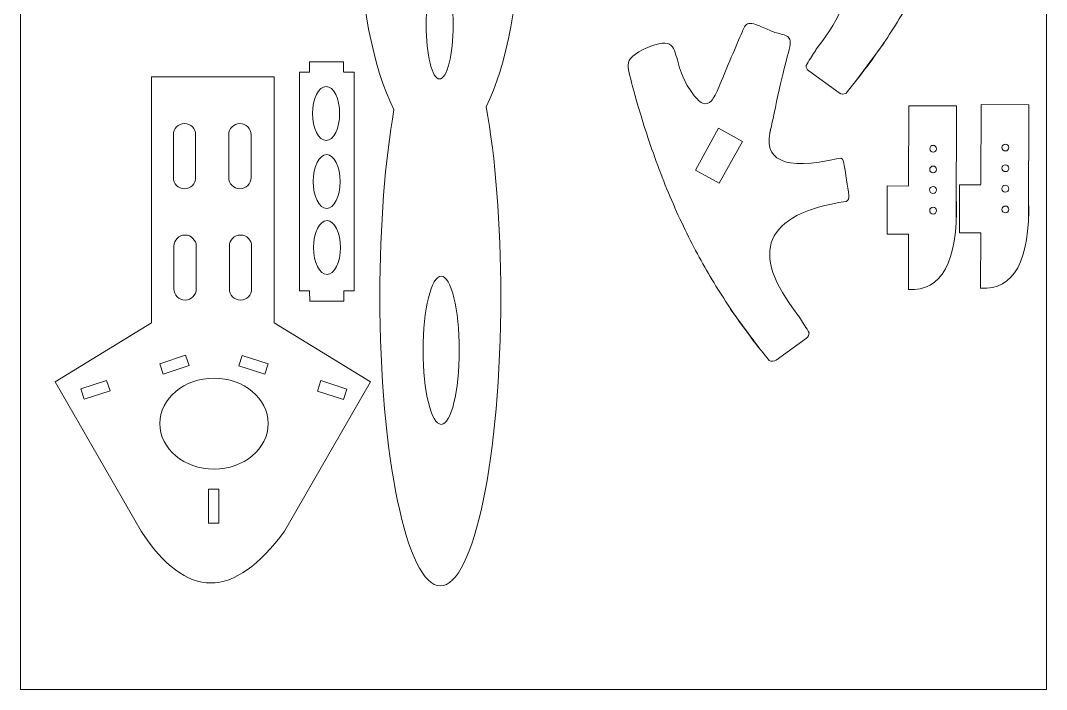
# Model space of a CAD drawing. Header units: millimetres. Extents: x -75 to 76, y -103 to 130.
# Drawn here: x -74.6 to 75.6, y -102.9 to -5 of the extents above; entities that cross this region are included whole.
import ezdxf

# ---------------------------------------------------------------- set-up
doc = ezdxf.new("R2010")
doc.units = ezdxf.units.MM
doc.header["$MEASUREMENT"] = 0
doc.layers.add('Layer 1', color=7, linetype='Continuous')

msp = doc.modelspace()

# ---------------------------------------------------------------- linework, layer by layer
at = {"layer": 'Layer 1', "color": 250, "lineweight": 9}
msp.add_lwpolyline([(-74.634, -102.9289), (75.6492, -102.9289), (75.6492, 93.9211), (-74.634, 93.9211), (-74.634, -102.9289)], close=True, dxfattribs=at)
at = {"layer": 'Layer 1', "color": 240, "lineweight": 9}
msp.add_lwpolyline([(-47.0931, -78.6011), (-45.5931, -78.6011), (-45.5931, -73.6011), (-47.0931, -73.6011), (-47.0931, -78.6011)], close=True, dxfattribs=at)
for centre, major_axis, ratio in [((-13.2488, -5.6229), (0, 7.9245), 0.24974446), ((-13.0132, -53.2651), (0, 10.8479), 0.24389974), ((-46.2926, -64.0068), (7.9375, 0), 0.83889134)]:
    msp.add_ellipse(centre, major_axis=major_axis, ratio=ratio, dxfattribs=at)
for points, knots in [([(46.2829, -15.6453), (47.2511, -14.4663), (48.375, -13.0596), (49.5288, -11.5015), (49.5288, -11.5015), (51.0362, -9.4659), (52.5952, -7.1718), (54.0853, -4.7444), (54.0853, -4.7444), (55.5754, -2.3173), (56.9966, 0.2429), (58.3513, 2.9859), (58.3513, 2.9859), (59.7061, 5.7287), (60.9945, 8.6543), (62.1811, 11.7586), (62.1811, 11.7586), (63.3675, 14.863), (64.452, 18.1459), (65.2062, 20.6364), (65.2062, 20.6364), (65.9603, 23.1265), (66.3841, 24.8244), (66.7013, 26.0554), (66.7013, 26.0554), (67.0188, 27.2863), (67.2296, 28.0508), (66.2774, 28.8989), (66.2774, 28.8989), (65.325, 29.747), (63.2093, 30.6788), (61.9661, 30.8159), (61.9661, 30.8159), (60.7225, 30.9531), (60.3518, 30.2959), (60.0538, 29.4245), (60.0538, 29.4245), (59.7562, 28.5532), (59.5315, 27.4678), (59.1493, 26.4486), (59.1493, 26.4486), (58.7672, 25.4293), (58.2278, 24.4758), (57.6743, 23.6847), (57.6743, 23.6847), (57.1206, 22.8935), (56.5532, 22.2642), (56.0565, 22.0348), (56.0565, 22.0348), (55.56, 21.8053), (55.1342, 21.9757), (54.7557, 22.396), (54.7557, 22.396), (54.3774, 22.8165), (54.0464, 23.4868), (53.6152, 24.4919), (53.6152, 24.4919), (53.184, 25.4966), (52.6523, 26.8364), (52.0624, 28.2326), (52.0624, 28.2326), (51.4722, 29.6291), (50.824, 31.082), (50.4112, 32.0779), (50.4112, 32.0779), (49.9983, 33.0735), (49.8213, 33.6123), (49.2804, 33.6983), (49.2804, 33.6983), (48.7398, 33.7843), (47.8354, 33.4175), (47.1571, 33.1168), (47.1571, 33.1168), (46.4789, 32.8159), (46.0267, 32.5809), (45.4483, 32.4039), (45.4483, 32.4039), (44.8696, 32.2269), (44.165, 32.1078), (43.7241, 31.8693), (43.7241, 31.8693), (43.2833, 31.6307), (43.1063, 31.2733), (43.2716, 30.3048), (43.2716, 30.3048), (43.4372, 29.3362), (43.945, 27.7569), (44.451, 25.6596), (44.451, 25.6596), (44.9571, 23.5623), (45.4612, 20.9467), (45.8853, 19.0648), (45.8853, 19.0648), (46.0044, 18.536), (46.1171, 18.065), (46.2136, 17.6443)], [0, 0, 0, 0, 0.04, 0.04, 0.04, 0.04, 0.08, 0.08, 0.08, 0.08, 0.12, 0.12, 0.12, 0.12, 0.16, 0.16, 0.16, 0.16, 0.2, 0.2, 0.2, 0.2, 0.24, 0.24, 0.24, 0.24, 0.28, 0.28, 0.28, 0.28, 0.32, 0.32, 0.32, 0.32, 0.36, 0.36, 0.36, 0.36, 0.4, 0.4, 0.4, 0.4, 0.44, 0.44, 0.44, 0.44, 0.48, 0.48, 0.48, 0.48, 0.52, 0.52, 0.52, 0.52, 0.56, 0.56, 0.56, 0.56, 0.6, 0.6, 0.6, 0.6, 0.64, 0.64, 0.64, 0.64, 0.68, 0.68, 0.68, 0.68, 0.72, 0.72, 0.72, 0.72, 0.76, 0.76, 0.76, 0.76, 0.8, 0.8, 0.8, 0.8, 0.84, 0.84, 0.84, 0.84, 0.88, 0.88, 0.88, 0.88, 0.92, 0.92, 0.92, 0.92, 1, 1, 1, 1]), ([(46.2829, -15.6453), (47.2511, -14.4663), (48.375, -13.0596), (49.5288, -11.5015), (49.5288, -11.5015), (51.0362, -9.4659), (52.5952, -7.1718), (54.0853, -4.7444), (54.0853, -4.7444), (55.5754, -2.3173), (56.9966, 0.2429), (58.3513, 2.9859), (58.3513, 2.9859), (59.7061, 5.7287), (60.9945, 8.6543), (62.1811, 11.7586), (62.1811, 11.7586), (63.3675, 14.863), (64.452, 18.1459), (65.2062, 20.6364), (65.2062, 20.6364), (65.9603, 23.1265), (66.3841, 24.8244), (66.7013, 26.0554), (66.7013, 26.0554), (67.0188, 27.2863), (67.2296, 28.0508), (66.2774, 28.8989), (66.2774, 28.8989), (65.325, 29.747), (63.2093, 30.6788), (61.9661, 30.8159), (61.9661, 30.8159), (60.7225, 30.9531), (60.3518, 30.2959), (60.0538, 29.4245), (60.0538, 29.4245), (59.7562, 28.5532), (59.5315, 27.4678), (59.1493, 26.4486), (59.1493, 26.4486), (58.7672, 25.4293), (58.2278, 24.4758), (57.6743, 23.6847), (57.6743, 23.6847), (57.1206, 22.8935), (56.5532, 22.2642), (56.0565, 22.0348), (56.0565, 22.0348), (55.56, 21.8053), (55.1342, 21.9757), (54.7557, 22.396), (54.7557, 22.396), (54.3774, 22.8165), (54.0464, 23.4868), (53.6152, 24.4919), (53.6152, 24.4919), (53.184, 25.4966), (52.6523, 26.8364), (52.0624, 28.2326), (52.0624, 28.2326), (51.4722, 29.6291), (50.824, 31.082), (50.4112, 32.0779), (50.4112, 32.0779), (49.9983, 33.0735), (49.8213, 33.6123), (49.2804, 33.6983), (49.2804, 33.6983), (48.7398, 33.7843), (47.8354, 33.4175), (47.1571, 33.1168), (47.1571, 33.1168), (46.4789, 32.8159), (46.0267, 32.5809), (45.4483, 32.4039), (45.4483, 32.4039), (44.8696, 32.2269), (44.165, 32.1078), (43.7241, 31.8693), (43.7241, 31.8693), (43.2833, 31.6307), (43.1063, 31.2733), (43.2716, 30.3048), (43.2716, 30.3048), (43.4372, 29.3362), (43.945, 27.7569), (44.451, 25.6596), (44.451, 25.6596), (44.9571, 23.5623), (45.4612, 20.9467), (45.8853, 19.0648), (45.8853, 19.0648), (46.0044, 18.536), (46.1171, 18.065), (46.2136, 17.6443)], [0, 0, 0, 0, 0.04, 0.04, 0.04, 0.04, 0.08, 0.08, 0.08, 0.08, 0.12, 0.12, 0.12, 0.12, 0.16, 0.16, 0.16, 0.16, 0.2, 0.2, 0.2, 0.2, 0.24, 0.24, 0.24, 0.24, 0.28, 0.28, 0.28, 0.28, 0.32, 0.32, 0.32, 0.32, 0.36, 0.36, 0.36, 0.36, 0.4, 0.4, 0.4, 0.4, 0.44, 0.44, 0.44, 0.44, 0.48, 0.48, 0.48, 0.48, 0.52, 0.52, 0.52, 0.52, 0.56, 0.56, 0.56, 0.56, 0.6, 0.6, 0.6, 0.6, 0.64, 0.64, 0.64, 0.64, 0.68, 0.68, 0.68, 0.68, 0.72, 0.72, 0.72, 0.72, 0.76, 0.76, 0.76, 0.76, 0.8, 0.8, 0.8, 0.8, 0.84, 0.84, 0.84, 0.84, 0.88, 0.88, 0.88, 0.88, 0.92, 0.92, 0.92, 0.92, 1, 1, 1, 1]), ([(-19.9286, -18.0223), (-23.0164, -11.977), (-25.0412, -1.845), (-25.0412, 9.634), (-25.0412, 9.634), (-25.0412, 13.3911), (-24.8242, 17.0038), (-24.4242, 20.3762)], [0, 0, 0, 0, 0.33333333, 0.33333333, 0.33333333, 0.33333333, 1, 1, 1, 1]), ([(-2.1189, 20.4484), (-1.7134, 17.0554), (-1.4933, 13.4179), (-1.4933, 9.634), (-1.4933, 9.634), (-1.4933, -1.6009), (-3.4329, -11.5455), (-6.4103, -17.6311)], [0, 0, 0, 0, 0.33333333, 0.33333333, 0.33333333, 0.33333333, 1, 1, 1, 1]), ([(35.0372, -54.7686), (34.069, -53.5896), (32.9451, -52.1829), (31.7913, -50.6248), (31.7913, -50.6248), (30.2839, -48.5892), (28.7249, -46.2951), (27.2348, -43.8677), (27.2348, -43.8677), (25.7447, -41.4406), (24.3235, -38.8804), (22.9688, -36.1374), (22.9688, -36.1374), (21.614, -33.3946), (20.3256, -30.469), (19.139, -27.3647), (19.139, -27.3647), (17.9526, -24.2603), (16.8681, -20.9774), (16.1139, -18.4869), (16.1139, -18.4869), (15.3598, -15.9968), (14.936, -14.2989), (14.6188, -13.0679), (14.6188, -13.0679), (14.3013, -11.837), (14.0905, -11.0725), (15.0427, -10.2244), (15.0427, -10.2244), (15.9951, -9.3763), (18.1108, -8.4445), (19.354, -8.3074), (19.354, -8.3074), (20.5976, -8.1702), (20.9683, -8.8274), (21.2663, -9.6988), (21.2663, -9.6988), (21.5639, -10.5701), (21.7886, -11.6555), (22.1708, -12.6747), (22.1708, -12.6747), (22.5529, -13.694), (23.0923, -14.6475), (23.6458, -15.4386), (23.6458, -15.4386), (24.1995, -16.2298), (24.7669, -16.8591), (25.2636, -17.0885), (25.2636, -17.0885), (25.7601, -17.318), (26.1859, -17.1476), (26.5644, -16.7273), (26.5644, -16.7273), (26.9427, -16.3068), (27.2737, -15.6365), (27.7049, -14.6314), (27.7049, -14.6314), (28.1361, -13.6267), (28.6678, -12.2869), (29.2577, -10.8907), (29.2577, -10.8907), (29.8479, -9.4942), (30.4961, -8.0413), (30.9089, -7.0454), (30.9089, -7.0454), (31.3218, -6.0498), (31.4988, -5.511), (32.0397, -5.425), (32.0397, -5.425), (32.5803, -5.339), (33.4847, -5.7058), (34.163, -6.0065), (34.163, -6.0065), (34.8412, -6.3074), (35.2934, -6.5424), (35.8718, -6.7194), (35.8718, -6.7194), (36.4505, -6.8964), (37.1551, -7.0155), (37.596, -7.254), (37.596, -7.254), (38.0368, -7.4926), (38.2138, -7.85), (38.0485, -8.8185), (38.0485, -8.8185), (37.8829, -9.7871), (37.3751, -11.3664), (36.8691, -13.4637), (36.8691, -13.4637), (36.363, -15.561), (35.8589, -18.1766), (35.4348, -20.0585), (35.4348, -20.0585), (35.3157, -20.5873), (35.203, -21.0583), (35.1065, -21.479)], [0, 0, 0, 0, 0.04, 0.04, 0.04, 0.04, 0.08, 0.08, 0.08, 0.08, 0.12, 0.12, 0.12, 0.12, 0.16, 0.16, 0.16, 0.16, 0.2, 0.2, 0.2, 0.2, 0.24, 0.24, 0.24, 0.24, 0.28, 0.28, 0.28, 0.28, 0.32, 0.32, 0.32, 0.32, 0.36, 0.36, 0.36, 0.36, 0.4, 0.4, 0.4, 0.4, 0.44, 0.44, 0.44, 0.44, 0.48, 0.48, 0.48, 0.48, 0.52, 0.52, 0.52, 0.52, 0.56, 0.56, 0.56, 0.56, 0.6, 0.6, 0.6, 0.6, 0.64, 0.64, 0.64, 0.64, 0.68, 0.68, 0.68, 0.68, 0.72, 0.72, 0.72, 0.72, 0.76, 0.76, 0.76, 0.76, 0.8, 0.8, 0.8, 0.8, 0.84, 0.84, 0.84, 0.84, 0.88, 0.88, 0.88, 0.88, 0.92, 0.92, 0.92, 0.92, 1, 1, 1, 1]), ([(35.0372, -54.7686), (34.069, -53.5896), (32.9451, -52.1829), (31.7913, -50.6248), (31.7913, -50.6248), (30.2839, -48.5892), (28.7249, -46.2951), (27.2348, -43.8677), (27.2348, -43.8677), (25.7447, -41.4406), (24.3235, -38.8804), (22.9688, -36.1374), (22.9688, -36.1374), (21.614, -33.3946), (20.3256, -30.469), (19.139, -27.3647), (19.139, -27.3647), (17.9526, -24.2603), (16.8681, -20.9774), (16.1139, -18.4869), (16.1139, -18.4869), (15.3598, -15.9968), (14.936, -14.2989), (14.6188, -13.0679), (14.6188, -13.0679), (14.3013, -11.837), (14.0905, -11.0725), (15.0427, -10.2244), (15.0427, -10.2244), (15.9951, -9.3763), (18.1108, -8.4445), (19.354, -8.3074), (19.354, -8.3074), (20.5976, -8.1702), (20.9683, -8.8274), (21.2663, -9.6988), (21.2663, -9.6988), (21.5639, -10.5701), (21.7886, -11.6555), (22.1708, -12.6747), (22.1708, -12.6747), (22.5529, -13.694), (23.0923, -14.6475), (23.6458, -15.4386), (23.6458, -15.4386), (24.1995, -16.2298), (24.7669, -16.8591), (25.2636, -17.0885), (25.2636, -17.0885), (25.7601, -17.318), (26.1859, -17.1476), (26.5644, -16.7273), (26.5644, -16.7273), (26.9427, -16.3068), (27.2737, -15.6365), (27.7049, -14.6314), (27.7049, -14.6314), (28.1361, -13.6267), (28.6678, -12.2869), (29.2577, -10.8907), (29.2577, -10.8907), (29.8479, -9.4942), (30.4961, -8.0413), (30.9089, -7.0454), (30.9089, -7.0454), (31.3218, -6.0498), (31.4988, -5.511), (32.0397, -5.425), (32.0397, -5.425), (32.5803, -5.339), (33.4847, -5.7058), (34.163, -6.0065), (34.163, -6.0065), (34.8412, -6.3074), (35.2934, -6.5424), (35.8718, -6.7194), (35.8718, -6.7194), (36.4505, -6.8964), (37.1551, -7.0155), (37.596, -7.254), (37.596, -7.254), (38.0368, -7.4926), (38.2138, -7.85), (38.0485, -8.8185), (38.0485, -8.8185), (37.8829, -9.7871), (37.3751, -11.3664), (36.8691, -13.4637), (36.8691, -13.4637), (36.363, -15.561), (35.8589, -18.1766), (35.4348, -20.0585), (35.4348, -20.0585), (35.3157, -20.5873), (35.203, -21.0583), (35.1065, -21.479)], [0, 0, 0, 0, 0.04, 0.04, 0.04, 0.04, 0.08, 0.08, 0.08, 0.08, 0.12, 0.12, 0.12, 0.12, 0.16, 0.16, 0.16, 0.16, 0.2, 0.2, 0.2, 0.2, 0.24, 0.24, 0.24, 0.24, 0.28, 0.28, 0.28, 0.28, 0.32, 0.32, 0.32, 0.32, 0.36, 0.36, 0.36, 0.36, 0.4, 0.4, 0.4, 0.4, 0.44, 0.44, 0.44, 0.44, 0.48, 0.48, 0.48, 0.48, 0.52, 0.52, 0.52, 0.52, 0.56, 0.56, 0.56, 0.56, 0.6, 0.6, 0.6, 0.6, 0.64, 0.64, 0.64, 0.64, 0.68, 0.68, 0.68, 0.68, 0.72, 0.72, 0.72, 0.72, 0.76, 0.76, 0.76, 0.76, 0.8, 0.8, 0.8, 0.8, 0.84, 0.84, 0.84, 0.84, 0.88, 0.88, 0.88, 0.88, 0.92, 0.92, 0.92, 0.92, 1, 1, 1, 1]), ([(42.0715, -8.9793), (41.9495, -9.1685), (41.8244, -9.3633), (41.6965, -9.564), (41.6965, -9.564), (41.2907, -10.2007), (40.8564, -10.8963), (40.4283, -11.5894)], [0, 0, 0, 0, 0.33333333, 0.33333333, 0.33333333, 0.33333333, 1, 1, 1, 1]), ([(42.0715, -8.9793), (41.9495, -9.1685), (41.8244, -9.3633), (41.6965, -9.564), (41.6965, -9.564), (41.2907, -10.2007), (40.8564, -10.8963), (40.4283, -11.5894)], [0, 0, 0, 0, 0.33333333, 0.33333333, 0.33333333, 0.33333333, 1, 1, 1, 1]), ([(47.6889, -13.9023), (47.6889, -13.9023), (51.8558, -8.2705), (51.8558, -8.2705), (51.8558, -8.2705), (51.9183, -8.186), (51.9646, -8.0945), (51.9954, -7.9998)], [0, 0, 0, 0, 0.33333333, 0.33333333, 0.33333333, 0.33333333, 1, 1, 1, 1]), ([(47.6889, -13.9023), (47.6889, -13.9023), (51.8558, -8.2705), (51.8558, -8.2705), (51.8558, -8.2705), (51.9183, -8.186), (51.9646, -8.0945), (51.9954, -7.9998)], [0, 0, 0, 0, 0.33333333, 0.33333333, 0.33333333, 0.33333333, 1, 1, 1, 1]), ([(-32.2824, -11.048), (-32.2824, -11.048), (-27.3004, -11.048), (-27.3004, -11.048), (-27.3004, -11.048), (-27.3004, -11.048), (-27.3004, -12.548), (-27.3004, -12.548)], [0, 0, 0, 0, 0.33333333, 0.33333333, 0.33333333, 0.33333333, 1, 1, 1, 1]), ([(40.4436, -11.5647), (40.4301, -11.8718), (40.5662, -12.1802), (40.8339, -12.3738), (40.8339, -12.3738), (40.8339, -12.3738), (45.2601, -15.5775), (45.2601, -15.5775), (45.2601, -15.5775), (45.567, -15.7997), (45.9665, -15.8133), (46.2828, -15.6453)], [0, 0, 0, 0, 0.25, 0.25, 0.25, 0.25, 0.5, 0.5, 0.5, 0.5, 1, 1, 1, 1]), ([(40.4436, -11.5647), (40.4301, -11.8718), (40.5662, -12.1802), (40.8339, -12.3738), (40.8339, -12.3738), (40.8339, -12.3738), (45.2601, -15.5775), (45.2601, -15.5775), (45.2601, -15.5775), (45.567, -15.7997), (45.9665, -15.8133), (46.2828, -15.6453)], [0, 0, 0, 0, 0.25, 0.25, 0.25, 0.25, 0.5, 0.5, 0.5, 0.5, 1, 1, 1, 1]), ([(-37.4668, -49.2315), (-37.4668, -49.2315), (-37.4668, -13.2343), (-37.4668, -13.2343), (-37.4668, -13.2343), (-37.4668, -13.2343), (-55.4668, -13.2343), (-55.4668, -13.2343), (-55.4668, -13.2343), (-55.4668, -13.2343), (-55.4668, -49.2343), (-55.4668, -49.2343)], [0, 0, 0, 0, 0.25, 0.25, 0.25, 0.25, 0.5, 0.5, 0.5, 0.5, 1, 1, 1, 1]), ([(-32.2824, -44.5661), (-32.2824, -44.5661), (-33.7824, -44.5661), (-33.7824, -44.5661), (-33.7824, -44.5661), (-33.7824, -44.5661), (-33.7824, -12.5661), (-33.7824, -12.5661), (-33.7824, -12.5661), (-33.7824, -12.5661), (-32.2824, -12.5661), (-32.2824, -12.5661)], [0, 0, 0, 0, 0.25, 0.25, 0.25, 0.25, 0.5, 0.5, 0.5, 0.5, 1, 1, 1, 1]), ([(-27.2824, -12.5661), (-27.2824, -12.5661), (-25.7824, -12.5661), (-25.7824, -12.5661), (-25.7824, -12.5661), (-25.7824, -12.5661), (-25.7824, -44.5661), (-25.7824, -44.5661), (-25.7824, -44.5661), (-25.7824, -44.5661), (-27.2824, -44.5661), (-27.2824, -44.5661)], [0, 0, 0, 0, 0.25, 0.25, 0.25, 0.25, 0.5, 0.5, 0.5, 0.5, 1, 1, 1, 1]), ([(-29.8706, -14.6535), (-28.7746, -14.6535), (-27.8862, -16.4205), (-27.8862, -18.6002), (-27.8862, -18.6002), (-27.8862, -20.7799), (-28.7746, -22.5469), (-29.8706, -22.5469), (-29.8706, -22.5469), (-30.9666, -22.5469), (-31.855, -20.7799), (-31.855, -18.6002), (-31.855, -18.6002), (-31.855, -16.4205), (-30.9666, -14.6535), (-29.8706, -14.6535)], [0, 0, 0, 0, 0.2, 0.2, 0.2, 0.2, 0.4, 0.4, 0.4, 0.4, 0.6, 0.6, 0.6, 0.6, 1, 1, 1, 1]), ([(-6.4103, -17.6311), (-5.0771, -25.0626), (-4.2713, -34.7293), (-4.2713, -45.2976), (-4.2713, -45.2976), (-4.2713, -68.7508), (-8.2396, -87.7633), (-13.1348, -87.7633), (-13.1348, -87.7633), (-18.03, -87.7633), (-21.9983, -68.7508), (-21.9983, -45.2976), (-21.9983, -45.2976), (-21.9983, -34.9138), (-21.2204, -25.4004), (-19.9286, -18.0223)], [0, 0, 0, 0, 0.2, 0.2, 0.2, 0.2, 0.4, 0.4, 0.4, 0.4, 0.6, 0.6, 0.6, 0.6, 1, 1, 1, 1]), ([(-50.614, -29.611), (-50.614, -29.611), (-50.614, -29.611), (-50.614, -29.611), (-50.614, -29.611), (-49.7166, -29.611), (-48.9824, -28.8768), (-48.9824, -27.9794), (-48.9824, -27.9794), (-48.9824, -27.9794), (-48.9824, -21.7176), (-48.9824, -21.7176), (-48.9824, -21.7176), (-48.9824, -20.8202), (-49.7166, -20.086), (-50.614, -20.086), (-50.614, -20.086), (-50.614, -20.086), (-50.614, -20.086), (-50.614, -20.086), (-50.614, -20.086), (-51.5114, -20.086), (-52.2456, -20.8202), (-52.2456, -21.7176), (-52.2456, -21.7176), (-52.2456, -21.7176), (-52.2456, -27.9794), (-52.2456, -27.9794), (-52.2456, -27.9794), (-52.2456, -28.8768), (-51.5114, -29.611), (-50.614, -29.611)], [0, 0, 0, 0, 0.11111111, 0.11111111, 0.11111111, 0.11111111, 0.22222222, 0.22222222, 0.22222222, 0.22222222, 0.33333333, 0.33333333, 0.33333333, 0.33333333, 0.44444444, 0.44444444, 0.44444444, 0.44444444, 0.55555556, 0.55555556, 0.55555556, 0.55555556, 0.66666667, 0.66666667, 0.66666667, 0.66666667, 0.77777778, 0.77777778, 0.77777778, 0.77777778, 1, 1, 1, 1]), ([(-42.5001, -29.6109), (-42.5001, -29.6109), (-42.5001, -29.6109), (-42.5001, -29.6109), (-42.5001, -29.6109), (-41.6027, -29.6109), (-40.8685, -28.8767), (-40.8685, -27.9793), (-40.8685, -27.9793), (-40.8685, -27.9793), (-40.8685, -21.7175), (-40.8685, -21.7175), (-40.8685, -21.7175), (-40.8685, -20.8201), (-41.6027, -20.0859), (-42.5001, -20.0859), (-42.5001, -20.0859), (-42.5001, -20.0859), (-42.5001, -20.0859), (-42.5001, -20.0859), (-42.5001, -20.0859), (-43.3975, -20.0859), (-44.1317, -20.8201), (-44.1317, -21.7175), (-44.1317, -21.7175), (-44.1317, -21.7175), (-44.1317, -27.9793), (-44.1317, -27.9793), (-44.1317, -27.9793), (-44.1317, -28.8767), (-43.3975, -29.6109), (-42.5001, -29.6109)], [0, 0, 0, 0, 0.11111111, 0.11111111, 0.11111111, 0.11111111, 0.22222222, 0.22222222, 0.22222222, 0.22222222, 0.33333333, 0.33333333, 0.33333333, 0.33333333, 0.44444444, 0.44444444, 0.44444444, 0.44444444, 0.55555556, 0.55555556, 0.55555556, 0.55555556, 0.66666667, 0.66666667, 0.66666667, 0.66666667, 0.77777778, 0.77777778, 0.77777778, 0.77777778, 1, 1, 1, 1]), ([(24.2241, -26.8843), (24.2241, -26.8843), (27.603, -20.7478), (27.603, -20.7478), (27.603, -20.7478), (27.603, -20.7478), (31.1053, -22.6765), (31.1053, -22.6765), (31.1053, -22.6765), (31.1053, -22.6765), (27.7264, -28.813), (27.7264, -28.813), (27.7264, -28.813), (27.7264, -28.813), (24.2241, -26.8843), (24.2241, -26.8843)], [0, 0, 0, 0, 0.2, 0.2, 0.2, 0.2, 0.4, 0.4, 0.4, 0.4, 0.6, 0.6, 0.6, 0.6, 1, 1, 1, 1]), ([(59.5494, -23.7623), (59.5487, -24.0383), (59.3243, -24.2616), (59.0482, -24.2609), (59.0482, -24.2609), (58.7722, -24.2602), (58.5489, -24.0358), (58.5496, -23.7598), (58.5496, -23.7598), (58.5502, -23.4837), (58.7747, -23.2604), (59.0507, -23.2611), (59.0507, -23.2611), (59.3267, -23.2618), (59.5501, -23.4862), (59.5494, -23.7623)], [0, 0, 0, 0, 0.2, 0.2, 0.2, 0.2, 0.4, 0.4, 0.4, 0.4, 0.6, 0.6, 0.6, 0.6, 1, 1, 1, 1]), ([(70.1327, -23.586), (70.132, -23.862), (69.9076, -24.0853), (69.6315, -24.0846), (69.6315, -24.0846), (69.3555, -24.0839), (69.1322, -23.8595), (69.1329, -23.5835), (69.1329, -23.5835), (69.1335, -23.3074), (69.358, -23.0841), (69.634, -23.0848), (69.634, -23.0848), (69.91, -23.0855), (70.1334, -23.3099), (70.1327, -23.586)], [0, 0, 0, 0, 0.2, 0.2, 0.2, 0.2, 0.4, 0.4, 0.4, 0.4, 0.6, 0.6, 0.6, 0.6, 1, 1, 1, 1]), ([(-29.7824, -24.6194), (-28.6864, -24.6194), (-27.798, -26.3864), (-27.798, -28.5661), (-27.798, -28.5661), (-27.798, -30.7458), (-28.6864, -32.5128), (-29.7824, -32.5128), (-29.7824, -32.5128), (-30.8784, -32.5128), (-31.7668, -30.7458), (-31.7668, -28.5661), (-31.7668, -28.5661), (-31.7668, -26.3864), (-30.8784, -24.6194), (-29.7824, -24.6194)], [0, 0, 0, 0, 0.2, 0.2, 0.2, 0.2, 0.4, 0.4, 0.4, 0.4, 0.6, 0.6, 0.6, 0.6, 1, 1, 1, 1]), ([(45.128, -25.1699), (45.8356, -25.0987), (45.8528, -25.1997), (46.026, -26.2223), (46.026, -26.2223), (46.2051, -27.2795), (46.5508, -29.3222), (46.716, -30.5777)], [0, 0, 0, 0, 0.33333333, 0.33333333, 0.33333333, 0.33333333, 1, 1, 1, 1]), ([(59.542, -26.7932), (59.5413, -27.0692), (59.3168, -27.2925), (59.0408, -27.2918), (59.0408, -27.2918), (58.7648, -27.2912), (58.5414, -27.0667), (58.5421, -26.7907), (58.5421, -26.7907), (58.5428, -26.5146), (58.7673, -26.2913), (59.0433, -26.292), (59.0433, -26.292), (59.3193, -26.2927), (59.5426, -26.5171), (59.542, -26.7932)], [0, 0, 0, 0, 0.2, 0.2, 0.2, 0.2, 0.4, 0.4, 0.4, 0.4, 0.6, 0.6, 0.6, 0.6, 1, 1, 1, 1]), ([(70.1253, -26.6169), (70.1246, -26.8929), (69.9001, -27.1162), (69.6241, -27.1155), (69.6241, -27.1155), (69.3481, -27.1149), (69.1247, -26.8904), (69.1254, -26.6144), (69.1254, -26.6144), (69.1261, -26.3383), (69.3506, -26.115), (69.6266, -26.1157), (69.6266, -26.1157), (69.9026, -26.1164), (70.1259, -26.3408), (70.1253, -26.6169)], [0, 0, 0, 0, 0.2, 0.2, 0.2, 0.2, 0.4, 0.4, 0.4, 0.4, 0.6, 0.6, 0.6, 0.6, 1, 1, 1, 1]), ([(59.5345, -29.7931), (59.5338, -30.0692), (59.3094, -30.2925), (59.0333, -30.2918), (59.0333, -30.2918), (58.7573, -30.2911), (58.5339, -30.0667), (58.5346, -29.7906), (58.5346, -29.7906), (58.5353, -29.5146), (58.7598, -29.2913), (59.0358, -29.292), (59.0358, -29.292), (59.3119, -29.2926), (59.5352, -29.5171), (59.5345, -29.7931)], [0, 0, 0, 0, 0.2, 0.2, 0.2, 0.2, 0.4, 0.4, 0.4, 0.4, 0.6, 0.6, 0.6, 0.6, 1, 1, 1, 1]), ([(70.1178, -29.6168), (70.1171, -29.8929), (69.8927, -30.1162), (69.6166, -30.1155), (69.6166, -30.1155), (69.3406, -30.1148), (69.1172, -29.8904), (69.1179, -29.6143), (69.1179, -29.6143), (69.1186, -29.3383), (69.3431, -29.115), (69.6191, -29.1157), (69.6191, -29.1157), (69.8952, -29.1163), (70.1185, -29.3408), (70.1178, -29.6168)], [0, 0, 0, 0, 0.2, 0.2, 0.2, 0.2, 0.4, 0.4, 0.4, 0.4, 0.6, 0.6, 0.6, 0.6, 1, 1, 1, 1]), ([(59.5435, -32.8243), (59.5428, -33.1003), (59.3183, -33.3237), (59.0423, -33.323), (59.0423, -33.323), (58.7662, -33.3223), (58.5429, -33.0978), (58.5436, -32.8218), (58.5436, -32.8218), (58.5442, -32.5458), (58.7687, -32.3224), (59.0448, -32.3231), (59.0448, -32.3231), (59.3208, -32.3238), (59.5442, -32.5482), (59.5435, -32.8243)], [0, 0, 0, 0, 0.2, 0.2, 0.2, 0.2, 0.4, 0.4, 0.4, 0.4, 0.6, 0.6, 0.6, 0.6, 1, 1, 1, 1]), ([(70.1268, -32.648), (70.1261, -32.924), (69.9016, -33.1474), (69.6256, -33.1467), (69.6256, -33.1467), (69.3495, -33.146), (69.1262, -32.9215), (69.1269, -32.6455), (69.1269, -32.6455), (69.1275, -32.3695), (69.352, -32.1461), (69.6281, -32.1468), (69.6281, -32.1468), (69.9041, -32.1475), (70.1275, -32.3719), (70.1268, -32.648)], [0, 0, 0, 0, 0.2, 0.2, 0.2, 0.2, 0.4, 0.4, 0.4, 0.4, 0.6, 0.6, 0.6, 0.6, 1, 1, 1, 1]), ([(-29.7383, -34.2768), (-28.6423, -34.2768), (-27.7539, -36.0438), (-27.7539, -38.2235), (-27.7539, -38.2235), (-27.7539, -40.4032), (-28.6423, -42.1702), (-29.7383, -42.1702), (-29.7383, -42.1702), (-30.8343, -42.1702), (-31.7227, -40.4032), (-31.7227, -38.2235), (-31.7227, -38.2235), (-31.7227, -36.0438), (-30.8343, -34.2768), (-29.7383, -34.2768)], [0, 0, 0, 0, 0.2, 0.2, 0.2, 0.2, 0.4, 0.4, 0.4, 0.4, 0.6, 0.6, 0.6, 0.6, 1, 1, 1, 1]), ([(-50.5258, -45.927), (-50.5258, -45.927), (-50.5258, -45.927), (-50.5258, -45.927), (-50.5258, -45.927), (-49.6284, -45.927), (-48.8942, -45.1928), (-48.8942, -44.2954), (-48.8942, -44.2954), (-48.8942, -44.2954), (-48.8942, -38.0336), (-48.8942, -38.0336), (-48.8942, -38.0336), (-48.8942, -37.1362), (-49.6284, -36.402), (-50.5258, -36.402), (-50.5258, -36.402), (-50.5258, -36.402), (-50.5258, -36.402), (-50.5258, -36.402), (-50.5258, -36.402), (-51.4232, -36.402), (-52.1574, -37.1362), (-52.1574, -38.0336), (-52.1574, -38.0336), (-52.1574, -38.0336), (-52.1574, -44.2954), (-52.1574, -44.2954), (-52.1574, -44.2954), (-52.1574, -45.1928), (-51.4232, -45.927), (-50.5258, -45.927)], [0, 0, 0, 0, 0.11111111, 0.11111111, 0.11111111, 0.11111111, 0.22222222, 0.22222222, 0.22222222, 0.22222222, 0.33333333, 0.33333333, 0.33333333, 0.33333333, 0.44444444, 0.44444444, 0.44444444, 0.44444444, 0.55555556, 0.55555556, 0.55555556, 0.55555556, 0.66666667, 0.66666667, 0.66666667, 0.66666667, 0.77777778, 0.77777778, 0.77777778, 0.77777778, 1, 1, 1, 1]), ([(-42.4119, -45.9269), (-42.4119, -45.9269), (-42.4119, -45.9269), (-42.4119, -45.9269), (-42.4119, -45.9269), (-41.5145, -45.9269), (-40.7803, -45.1927), (-40.7803, -44.2953), (-40.7803, -44.2953), (-40.7803, -44.2953), (-40.7803, -38.0335), (-40.7803, -38.0335), (-40.7803, -38.0335), (-40.7803, -37.1361), (-41.5145, -36.4019), (-42.4119, -36.4019), (-42.4119, -36.4019), (-42.4119, -36.4019), (-42.4119, -36.4019), (-42.4119, -36.4019), (-42.4119, -36.4019), (-43.3093, -36.4019), (-44.0435, -37.1361), (-44.0435, -38.0335), (-44.0435, -38.0335), (-44.0435, -38.0335), (-44.0435, -44.2953), (-44.0435, -44.2953), (-44.0435, -44.2953), (-44.0435, -45.1927), (-43.3093, -45.9269), (-42.4119, -45.9269)], [0, 0, 0, 0, 0.11111111, 0.11111111, 0.11111111, 0.11111111, 0.22222222, 0.22222222, 0.22222222, 0.22222222, 0.33333333, 0.33333333, 0.33333333, 0.33333333, 0.44444444, 0.44444444, 0.44444444, 0.44444444, 0.55555556, 0.55555556, 0.55555556, 0.55555556, 0.66666667, 0.66666667, 0.66666667, 0.66666667, 0.77777778, 0.77777778, 0.77777778, 0.77777778, 1, 1, 1, 1]), ([(56.2812, -44.3697), (56.2812, -44.3697), (55.4149, -44.3675), (55.4149, -44.3675), (55.4149, -44.3675), (55.4149, -44.3675), (55.4351, -36.2641), (55.4351, -36.2641)], [0, 0, 0, 0, 0.33333333, 0.33333333, 0.33333333, 0.33333333, 1, 1, 1, 1]), ([(66.8645, -44.1934), (66.8645, -44.1934), (65.9982, -44.1912), (65.9982, -44.1912), (65.9982, -44.1912), (65.9982, -44.1912), (66.0184, -36.0878), (66.0184, -36.0878)], [0, 0, 0, 0, 0.33333333, 0.33333333, 0.33333333, 0.33333333, 1, 1, 1, 1]), ([(-32.2472, -46.0926), (-32.2472, -46.0926), (-27.2652, -46.0926), (-27.2652, -46.0926), (-27.2652, -46.0926), (-27.2652, -46.0926), (-27.2652, -44.5926), (-27.2652, -44.5926)], [0, 0, 0, 0, 0.33333333, 0.33333333, 0.33333333, 0.33333333, 1, 1, 1, 1]), ([(33.6312, -53.0256), (33.6312, -53.0256), (29.4643, -47.3938), (29.4643, -47.3938), (29.4643, -47.3938), (29.4018, -47.3093), (29.3555, -47.2178), (29.3247, -47.1231)], [0, 0, 0, 0, 0.33333333, 0.33333333, 0.33333333, 0.33333333, 1, 1, 1, 1]), ([(33.6312, -53.0256), (33.6312, -53.0256), (29.4643, -47.3938), (29.4643, -47.3938), (29.4643, -47.3938), (29.4018, -47.3093), (29.3555, -47.2178), (29.3247, -47.1231)], [0, 0, 0, 0, 0.33333333, 0.33333333, 0.33333333, 0.33333333, 1, 1, 1, 1]), ([(-55.4668, -49.2343), (-55.4668, -49.2343), (-69.5737, -57.8692), (-69.5737, -57.8692), (-69.5737, -57.8692), (-69.5737, -57.8692), (-56.9619, -79.7414), (-56.9619, -79.7414)], [0, 0, 0, 0, 0.33333333, 0.33333333, 0.33333333, 0.33333333, 1, 1, 1, 1]), ([(-56.9619, -79.7414), (-50.3592, -89.8577), (-43.3632, -89.8564), (-35.9737, -79.7374), (-35.9737, -79.7374), (-35.9737, -79.7374), (-23.3619, -57.8652), (-23.3619, -57.8652), (-23.3619, -57.8652), (-23.3619, -57.8652), (-37.4688, -49.2303), (-37.4688, -49.2303)], [0, 0, 0, 0, 0.25, 0.25, 0.25, 0.25, 0.5, 0.5, 0.5, 0.5, 1, 1, 1, 1]), ([(39.2486, -48.1026), (39.3706, -48.2918), (39.4957, -48.4866), (39.6236, -48.6873), (39.6236, -48.6873), (40.0294, -49.324), (40.4637, -50.0196), (40.8918, -50.7127)], [0, 0, 0, 0, 0.33333333, 0.33333333, 0.33333333, 0.33333333, 1, 1, 1, 1]), ([(39.2486, -48.1026), (39.3706, -48.2918), (39.4957, -48.4866), (39.6236, -48.6873), (39.6236, -48.6873), (40.0294, -49.324), (40.4637, -50.0196), (40.8918, -50.7127)], [0, 0, 0, 0, 0.33333333, 0.33333333, 0.33333333, 0.33333333, 1, 1, 1, 1]), ([(40.8765, -50.688), (40.89, -50.9951), (40.7539, -51.3035), (40.4862, -51.4971), (40.4862, -51.4971), (40.4862, -51.4971), (36.06, -54.7008), (36.06, -54.7008), (36.06, -54.7008), (35.7531, -54.923), (35.3536, -54.9366), (35.0373, -54.7686)], [0, 0, 0, 0, 0.25, 0.25, 0.25, 0.25, 0.5, 0.5, 0.5, 0.5, 1, 1, 1, 1]), ([(40.8765, -50.688), (40.89, -50.9951), (40.7539, -51.3035), (40.4862, -51.4971), (40.4862, -51.4971), (40.4862, -51.4971), (36.06, -54.7008), (36.06, -54.7008), (36.06, -54.7008), (35.7531, -54.923), (35.3536, -54.9366), (35.0373, -54.7686)], [0, 0, 0, 0, 0.25, 0.25, 0.25, 0.25, 0.5, 0.5, 0.5, 0.5, 1, 1, 1, 1]), ([(-53.754, -56.7522), (-53.754, -56.7522), (-49.9497, -55.5161), (-49.9497, -55.5161), (-49.9497, -55.5161), (-49.9497, -55.5161), (-50.4442, -53.9944), (-50.4442, -53.9944), (-50.4442, -53.9944), (-50.4442, -53.9944), (-54.2484, -55.2305), (-54.2484, -55.2305), (-54.2484, -55.2305), (-54.2484, -55.2305), (-53.754, -56.7522), (-53.754, -56.7522)], [0, 0, 0, 0, 0.2, 0.2, 0.2, 0.2, 0.4, 0.4, 0.4, 0.4, 0.6, 0.6, 0.6, 0.6, 1, 1, 1, 1]), ([(-42.6725, -55.5507), (-42.6725, -55.5507), (-38.8683, -56.7868), (-38.8683, -56.7868), (-38.8683, -56.7868), (-38.8683, -56.7868), (-38.3738, -55.2651), (-38.3738, -55.2651), (-38.3738, -55.2651), (-38.3738, -55.2651), (-42.1781, -54.029), (-42.1781, -54.029), (-42.1781, -54.029), (-42.1781, -54.029), (-42.6725, -55.5507), (-42.6725, -55.5507)], [0, 0, 0, 0, 0.2, 0.2, 0.2, 0.2, 0.4, 0.4, 0.4, 0.4, 0.6, 0.6, 0.6, 0.6, 1, 1, 1, 1]), ([(-65.3253, -60.4464), (-65.3253, -60.4464), (-61.521, -59.2103), (-61.521, -59.2103), (-61.521, -59.2103), (-61.521, -59.2103), (-62.0155, -57.6886), (-62.0155, -57.6886), (-62.0155, -57.6886), (-62.0155, -57.6886), (-65.8197, -58.9247), (-65.8197, -58.9247), (-65.8197, -58.9247), (-65.8197, -58.9247), (-65.3253, -60.4464), (-65.3253, -60.4464)], [0, 0, 0, 0, 0.2, 0.2, 0.2, 0.2, 0.4, 0.4, 0.4, 0.4, 0.6, 0.6, 0.6, 0.6, 1, 1, 1, 1]), ([(-31.119, -59.2328), (-31.119, -59.2328), (-27.3148, -60.4689), (-27.3148, -60.4689), (-27.3148, -60.4689), (-27.3148, -60.4689), (-26.8203, -58.9472), (-26.8203, -58.9472), (-26.8203, -58.9472), (-26.8203, -58.9472), (-30.6246, -57.7111), (-30.6246, -57.7111), (-30.6246, -57.7111), (-30.6246, -57.7111), (-31.119, -59.2328), (-31.119, -59.2328)], [0, 0, 0, 0, 0.2, 0.2, 0.2, 0.2, 0.4, 0.4, 0.4, 0.4, 0.6, 0.6, 0.6, 0.6, 1, 1, 1, 1])]:
    msp.add_open_spline(points, degree=3, knots=knots, dxfattribs=at)
for points in [[(35.0198, 7.6629), (47.0294, 5.7909), (49.3799, 0.2434), (42.0715, -8.9793)], [(-32.3004, -12.548), (-32.3004, -12.548), (-32.2824, -11.1645), (-32.2824, -11.1645)], [(-32.2824, -12.5661), (-32.2824, -12.5661), (-32.2824, -11.048), (-32.2824, -11.048)], [(55.4527, -29.1954), (55.4527, -29.1954), (55.4819, -17.4656), (55.4819, -17.4656)], [(55.4743, -17.4656), (55.4743, -17.4656), (62.4819, -17.483), (62.4819, -17.483)], [(62.4819, -17.483), (62.4819, -17.483), (62.4412, -33.8484), (62.4412, -33.8484)], [(66.036, -29.0191), (66.036, -29.0191), (66.0652, -17.2893), (66.0652, -17.2893)], [(66.0576, -17.2893), (66.0576, -17.2893), (73.0652, -17.3067), (73.0652, -17.3067)], [(73.0652, -17.3067), (73.0652, -17.3067), (73.0245, -33.6721), (73.0245, -33.6721)], [(45.128, -25.1699), (37.1994, -27.0124), (33.9284, -25.4834), (35.3149, -20.5827)], [(52.3065, -36.255), (52.3065, -36.255), (52.3241, -29.2101), (52.3241, -29.2101)], [(52.3241, -29.21), (52.3241, -29.21), (55.4526, -29.2178), (55.4526, -29.2178)], [(62.8898, -36.0787), (62.8898, -36.0787), (62.9074, -29.0338), (62.9074, -29.0338)], [(62.9074, -29.0337), (62.9074, -29.0337), (66.0359, -29.0415), (66.0359, -29.0415)], [(46.3003, -31.4604), (34.2907, -33.3324), (31.9402, -38.8799), (39.2486, -48.1026)], [(46.3003, -31.4604), (46.6165, -31.3177), (46.7551, -31.0235), (46.716, -30.5777)], [(62.4471, -31.4618), (62.6671, -40.3566), (60.3229, -44.6584), (55.4149, -44.3675)], [(73.0304, -31.2855), (73.2504, -40.1803), (70.9062, -44.4821), (65.9982, -44.1912)], [(55.4351, -36.2627), (55.4351, -36.2627), (52.3065, -36.255), (52.3065, -36.255)], [(66.0184, -36.0864), (66.0184, -36.0864), (62.8898, -36.0787), (62.8898, -36.0787)], [(-32.2824, -44.5661), (-32.2824, -44.5661), (-32.2472, -46.0926), (-32.2472, -46.0926)], [(-27.2824, -44.5661), (-27.2824, -44.5661), (-27.2824, -46.0926), (-27.2824, -46.0926)]]:
    msp.add_open_spline(points, degree=3, dxfattribs=at)

doc.saveas('drawing.dxf')
